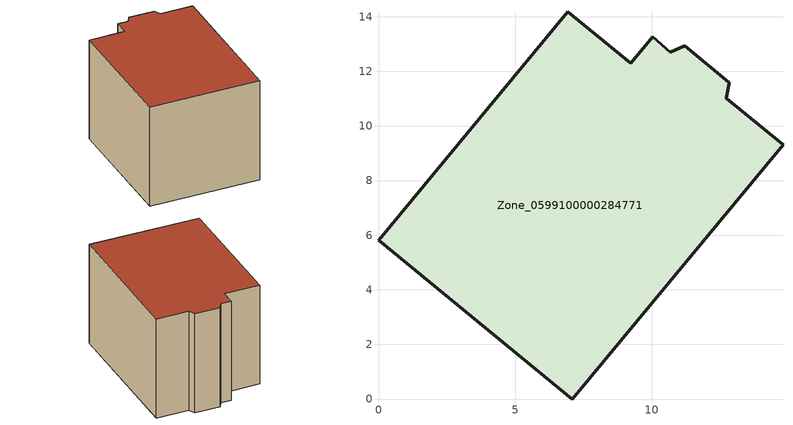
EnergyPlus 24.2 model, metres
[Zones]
Zone_0599100000284771
 floor ground (C_G): 9.23,12.3 10.03,13.27 10.68,12.7 11.21,12.93 12.84,11.58 12.72,11.02 14.81,9.31 7.08,0 0,5.82 6.93,14.17 z0
 wall outside (C_F): 7.08,0 14.81,9.31 12.72,11.02 12.84,11.58 11.21,12.93 10.68,12.7 10.03,13.27 9.23,12.3 6.93,14.17 0,5.82 7.08,0 z0:8.69
 roof outside (C_R): 10.03,13.27 9.23,12.3 6.93,14.17 0,5.82 7.08,0 14.81,9.31 12.72,11.02 12.84,11.58 11.21,12.93 10.68,12.7 z8.69
[BUILDING]
Pand.0599100000284771: North Axis=0; Terrain=City; Loads Convergence Tolerance Value=0.04; Temperature Convergence Tolerance Value=0.4; Solar Distribution=FullExterior; Maximum Number of Warmup Days=25; Minimum Number of Warmup Days=1
[Site:Location]
Rotterdam.The.Hague.AP_ZH_NLD Design_Conditions: Latitude=51.96; Longitude=4.45; Time Zone=1; Elevation=-4.5
[SITE:GROUNDTEMPERATURE:BUILDINGSURFACE]
18, 18, 18, 18, 18, 18, 18, 18, 18, 18, 18, 18
[MATERIAL] Thermal Absorptance=0.9; Solar Absorptance=0.7; Visible Absorptance=0.7
Name | Roughness | Thickness | Conductivity | Density | Specific Heat
G.TC.1946-1964 | MediumSmooth | 0.15 | 1 | 540 | 1210
F.TC.1946-1964 | Rough | 0.3 | 0.857143 | 1920 | 840
R.TC.1946-1964 | MediumRough | 0.2 | 0.235294 | 1500 | 1000
[CONSTRUCTION]
C_G: G.TC.1946-1964
C_F: F.TC.1946-1964
C_R: R.TC.1946-1964
[ZONE]
Zone_0599100000284771: Type=1; Multiplier=1; Ceiling Height=Autocalculate; Volume=Autocalculate; Floor Area=autocalculate; Part of Total Floor Area=Yes
[ZONEINFILTRATION:DESIGNFLOWRATE]
Infil_Zone_0599100000284771: Zone or ZoneList or Space or SpaceList=Zone_0599100000284771; Schedule=AlwaysOn; Design Flow Rate Calculation Method=Flow/Area; Flow Rate per Floor Area=0.003; Constant Term Coefficient=1; Temperature Term Coefficient=0; Velocity Term Coefficient=0; Velocity Squared Term Coefficient=0
[HVACTEMPLATE:ZONE:IDEALLOADSAIRSYSTEM]
Zone_0599100000284771: Maximum Heating Supply Air Temperature=50; Minimum Cooling Supply Air Temperature=13; Maximum Heating Supply Air Humidity Ratio=0.0156; Minimum Cooling Supply Air Humidity Ratio=0.0077; Heating Limit=NoLimit; Cooling Limit=NoLimit; Dehumidification Control Type=ConstantSensibleHeatRatio; Cooling Sensible Heat Ratio=0.7; Dehumidification Setpoint=60; Humidification Control Type=None; Humidification Setpoint=30; Outdoor Air Method=None; Outdoor Air Flow Rate per Person=0.00944; Outdoor Air Flow Rate per Zone Floor Area=0; Outdoor Air Flow Rate per Zone=0; Demand Controlled Ventilation Type=None; Outdoor Air Economizer Type=NoEconomizer; Heat Recovery Type=None; Sensible Heat Recovery Effectiveness=0.7; Latent Heat Recovery Effectiveness=0.65
[ZONECONTROL:THERMOSTAT]
ThermostatControl_Zone_0599100000284771: Zone or ZoneList=Zone_0599100000284771; Control Type Schedule=DualSetpointControlType; Control 1=Thermostat_Zone_0599100000284771; Temperature Difference Between Cutout And Setpoint=0
[THERMOSTATSETPOINT:DUALSETPOINT]
Thermostat_Zone_0599100000284771: Heating Setpoint Temperature Schedule=HeatingSetpoint_Zone_0599100000284771; Cooling Setpoint Temperature Schedule=CoolingSetpoint_Zone_0599100000284771
[SCHEDULE:COMPACT]
HeatingSetpoint_Zone_0599100000284771: Through: 12/31, For: AllDays, Until: 24:00, 21
CoolingSetpoint_Zone_0599100000284771: Through: 12/31, For: AllDays, Until: 24:00, 24
DualSetpointControlType: Through: 12/31, For: AllDays, Until: 24:00, 4
AlwaysOn: Through: 12/31, For: AllDays, Until: 24:00, 1
